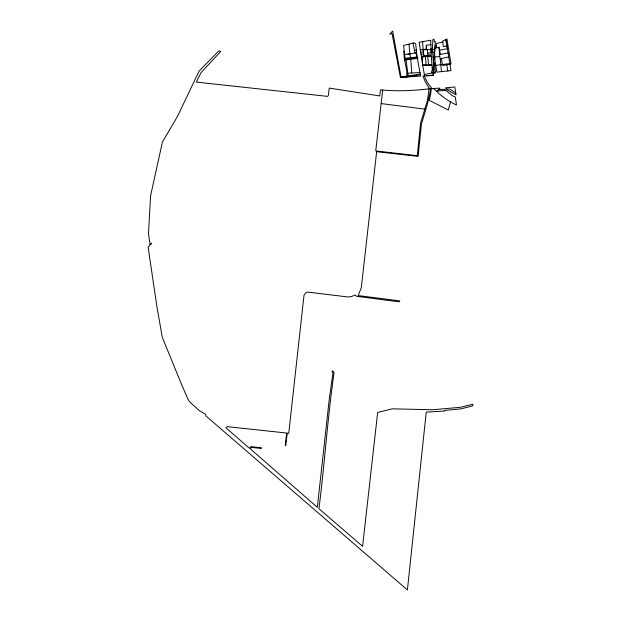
<?xml version="1.0" encoding="UTF-8"?>
<svg xmlns="http://www.w3.org/2000/svg" width="621" height="621" viewBox="0 0 621 621"><rect width="100%" height="100%" fill="white"/><g stroke="black" fill="none" stroke-linecap="round" stroke-linejoin="round"><path stroke-width="0.93" d="M430.811 44.65L430.78 40.256L419.152 42.212L422.707 65.112L426.138 64.763L425.416 56.527L431.277 55.867L432.395 70.841L431.572 71.011L431.983 72.905M433.466 63.443L432.41 48.461L432.907 39.488L434.04 39.224L434.343 41.801L435.515 41.863C433.559 51.434 434.661 61.293 432.395 70.841M441.484 71.625L436.85 72.106C435.414 62.892 432.775 52.234 436.757 43.377L442.789 42.018L442.726 41.087L446.949 38.991L451.04 63.947L442.672 65.5L441.298 58.607L440.235 58.855L441.484 71.625L450.986 70.639L445.901 39.519L447.368 48.764L439.241 50.185L439.73 56.503L440.235 58.855L448.649 56.915M417.087 56.969L415.666 43.773L414.339 42.826L403.603 45.442L405.008 58.25L417.087 56.969L420.634 76.104L400.421 77.4L392.022 33.581L389.709 34.132L392.674 31.05L401.034 76.981L420.316 74.078M382.699 90.014L375.736 150.911L417.296 155.7L420.557 123.269L427.434 100.431L429.212 88.252L425.214 81.685L422.963 75.972L424.275 75.894L427.38 82.546L431.121 87.437L427.465 103.901L421.426 124.153L418.112 156.36L376.644 151.718L361.306 287.655L358.177 295.573L399.846 300.906L399.218 301.814L383.429 299.827L356.501 296.24L355.018 295.068L351.106 296.683L348.14 296.993L307.806 292.095L305.819 292.763L304.026 295.138L288.742 433.303L287.251 433.14L285.769 445.692L285.249 445.637L286.677 433.039L227.449 426.681L225.865 427.722L249.549 448.416L250.542 446.639L261.41 447.788L261.332 448.44L251.334 447.407L250.535 449.053L317.331 507.326L329.285 398.969L332.91 373.337L331.948 371.311L332.747 370.822L334.098 372.654C327.539 417.692 324.698 463.46 318.946 508.723L362.594 546.317L377.669 412.429L392.208 408.82L432.472 409.751L460.2 407.329L472.892 404.248L472.744 405.87L460.642 408.921L444.582 410.427L444.551 411.032L426.247 412.119L407.399 589.95L205.955 415.961L205.667 414.308L199.256 410.59L189.677 401.919L187.674 398.666L180.851 382.707L162.291 337.312L156.958 306.96L148.109 247.073L151.734 243.215L150.096 244.658L148.489 233.628L150.585 195.786L162.415 142.054L177.381 116.601L199.124 71.019L218.856 50.899L220.765 51.496L201.064 72.572L196.368 82.104L327.64 96.387L328.385 95.3L329.246 88.089L379.773 95.952L380.471 89.828C397.23 91.582 414.168 90.635 430.827 88.632M433.722 65.337L433.101 70.693L433.737 73.185L435.538 72.75L434.366 62.737L433.722 65.337L434.638 65.321M426.138 64.763L426.068 65.174L427.465 65.127M450.466 101.906L448.315 110.049L429.282 100.354L430.749 93.794L431.277 88.174L434.498 89.284C440.724 95.696 448.292 101.223 456.482 105.019L455.278 96.969L452.274 95.696L444.496 89.253L438.372 89.758M436.509 91.543L440.064 88.12L432.371 88.547M435.096 48.523L436.594 47.763L438.993 47.6L438.985 47.064L440.444 54.376L448.044 53.018M432.55 49.843L434.304 49.121M426.456 75.793L433.279 74.994L433.396 75.483L424.57 75.878L422.746 65.337L431.836 64.902L428.552 65.073L427.722 56.255M424.29 74.536L432.736 72.75L433.279 74.994M435.701 45.791L436.384 45.651L436.594 47.763M421.62 58.227L422.257 58.102L422.707 65.112M416.675 57L416.73 54.982M421.325 56.371L431.191 54.687L430.935 44.634L426.332 45.286L426.386 49.137L420.293 49.773M439.722 54.516L440.444 54.376M446.926 45.946L443.34 46.583L442.789 42.018M427.683 53.227L434.389 52.117M420.409 74.652L406.491 76.957L400.421 77.4M404.613 54.617L416.613 52.754M435.422 65.368L449.783 63.66M420.999 54.237L423.685 53.841L424.127 55.82M420.075 72.525L411.785 73.006L410.675 58.374L404.403 59.096L404.597 60.043L417.91 58.351L417.793 57.559L404.403 59.096L403.766 51.264L404.341 51.357M432.41 48.461L431.059 48.624L431.129 52.661M425.416 56.527L421.426 57.016L431.277 55.867M435.034 56.992L439.73 56.503M436.905 91.163L445.311 90.286M413.089 43.128L414.432 50.371L416.644 50.154M423.685 53.841L423.227 49.827L431.075 49.571M420.658 52.195L423.243 52.009L422.59 41.615M406.087 59.857L407.749 73.231L411.785 73.006M446.755 89.145L449.697 88.997L455.775 93.041L456.125 94.889L447.788 90.185L445.474 87.856L454.797 86.971L455.775 93.041M433.016 57.062L434.25 57.093M425.005 109.149L381.178 103.583M407.904 54.089L409.976 54.337L410.372 57.489M414.432 50.371L415.014 52.995M404.597 60.043L407.19 73.037L406.685 73.154L407.073 76.08M447.819 70.965L446.678 64.134M407.749 73.231L408.144 75.941M416.086 52.832L416.388 55.052M409.976 54.337L408.944 44.145M438.993 47.6L439.241 50.185M427.349 49.68L427.869 55.246M433.699 65.531L434.118 73.092M426.332 45.286L426.394 49.533"/></g></svg>
